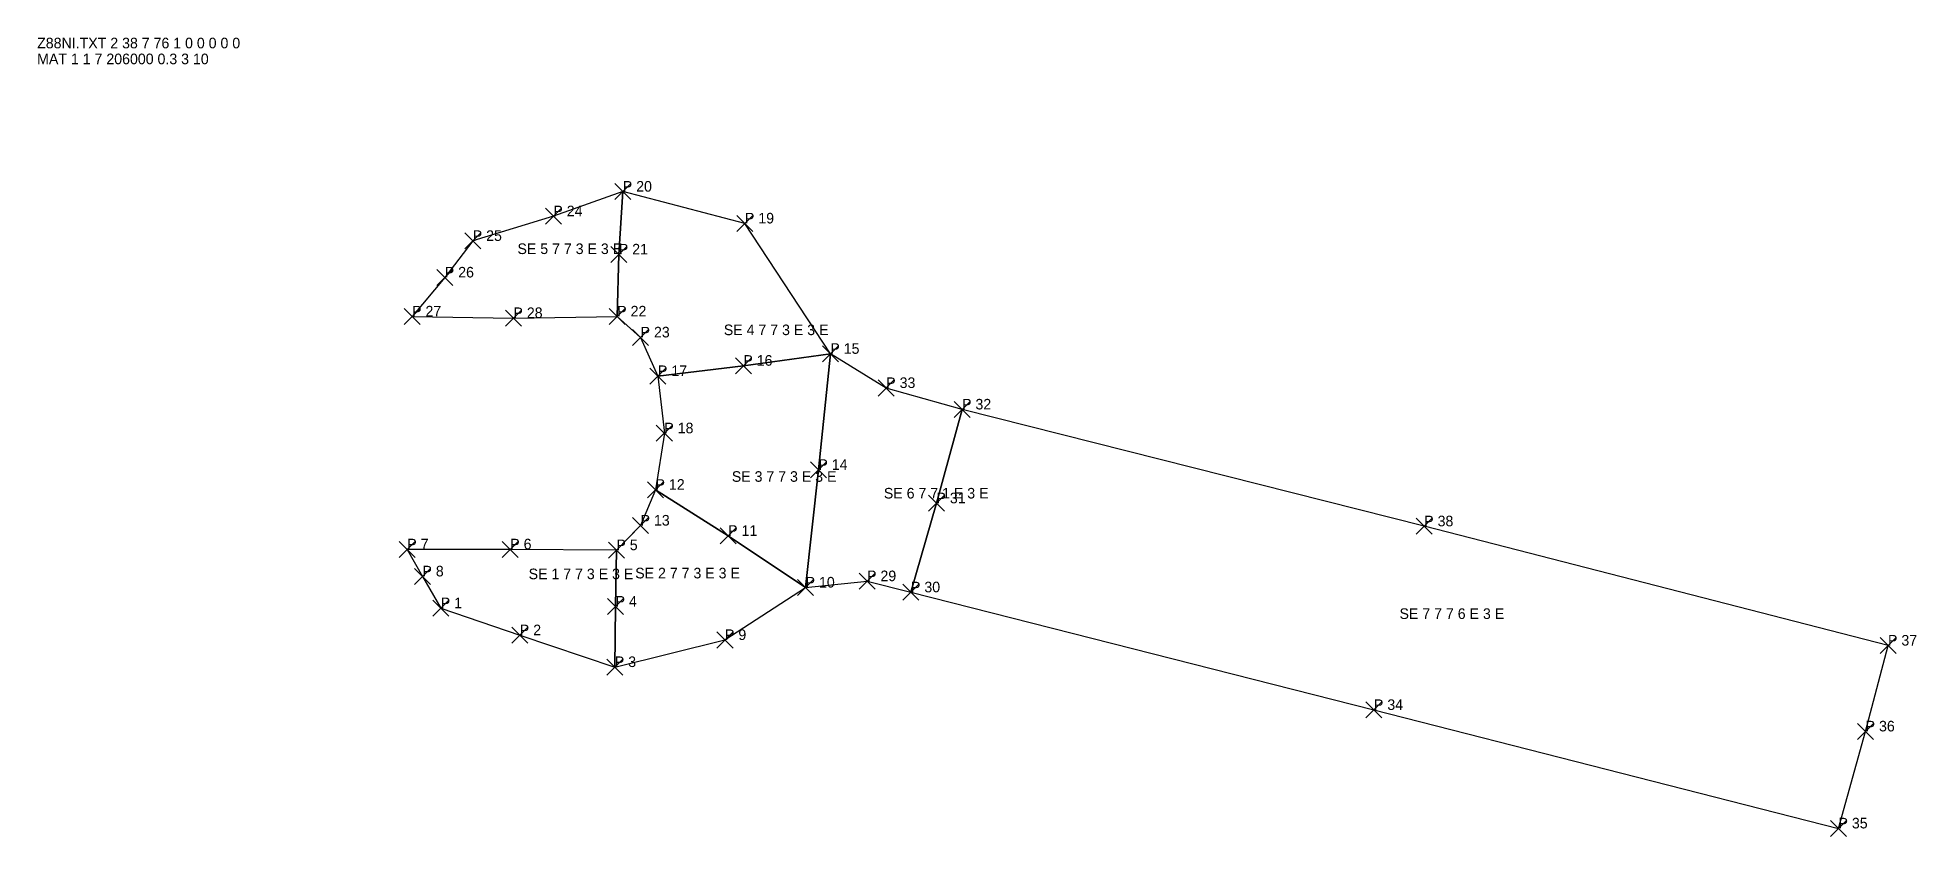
# Model space of a CAD drawing. Extents: x -28 to 206, y 4 to 103.
import ezdxf

# ---------------------------------------------------------------- set-up
doc = ezdxf.new("R2010")
doc.units = 0
doc.header["$PDMODE"] = 3
doc.header["$PDSIZE"] = -3
for name, color, linetype in [('Z88EIO', 5, 'CONTINUOUS'), ('Z88GEN', 6, 'CONTINUOUS'), ('Z88KNR', 1, 'CONTINUOUS'), ('Z88NET', 5, 'CONTINUOUS'), ('Z88PKT', 1, 'CONTINUOUS')]:
    doc.layers.add(name, color=color, linetype=linetype)

msp = doc.modelspace()

# ---------------------------------------------------------------- linework, layer by layer
at = {"layer": 'Z88NET'}
for p, q in [((44.778, 84.211), (36.102, 81.132)), ((44.778, 84.211), (44.279, 76.365)), ((44.279, 76.365), (44.778, 84.211)), ((60.036, 80.238), (44.778, 84.211)), ((36.102, 81.132), (26.029, 78.054)), ((70.707, 63.952), (60.036, 80.238)), ((26.029, 78.054), (22.539, 73.486)), ((44.279, 76.365), (44.08, 68.62)), ((44.08, 68.62), (44.279, 76.365)), ((22.539, 73.486), (18.45, 68.62)), ((18.45, 68.62), (31.115, 68.421)), ((31.115, 68.421), (44.08, 68.62)), ((44.08, 68.62), (47, 66)), ((47, 66), (49.166, 61.172)), ((70.707, 63.952), (59.837, 62.463)), ((59.837, 62.463), (70.707, 63.952)), ((69.211, 49.454), (70.707, 63.952)), ((70.707, 63.952), (69.211, 49.454)), ((77.688, 59.682), (70.707, 63.952)), ((59.837, 62.463), (49.166, 61.172)), ((49.166, 61.172), (59.837, 62.463)), ((49.166, 61.172), (49.964, 54.022)), ((87.162, 57.001), (77.688, 59.682)), ((83.971, 45.283), (87.162, 57.001)), ((87.162, 57.001), (83.971, 45.283)), ((144.905, 42.403), (87.162, 57.001)), ((49.964, 54.022), (48.867, 46.971)), ((67.616, 34.757), (69.211, 49.454)), ((69.211, 49.454), (67.616, 34.757)), ((48.867, 46.971), (47, 42.5)), ((57.942, 41.212), (48.867, 46.971)), ((48.867, 46.971), (57.942, 41.212)), ((80.78, 34.161), (83.971, 45.283)), ((83.971, 45.283), (80.78, 34.161)), ((47, 42.5), (43.98, 39.424)), ((202.847, 27.507), (144.905, 42.403)), ((67.616, 34.757), (57.942, 41.212)), ((57.942, 41.212), (67.616, 34.757)), ((30.716, 39.523), (17.851, 39.523)), ((17.851, 39.523), (19.746, 36.147)), ((43.98, 39.424), (30.716, 39.523)), ((43.88, 32.373), (43.98, 39.424)), ((43.98, 39.424), (43.88, 32.373)), ((19.746, 36.147), (22.04, 32.175)), ((67.616, 34.757), (75.295, 35.551)), ((75.295, 35.551), (80.78, 34.161)), ((57.543, 28.203), (67.616, 34.757)), ((80.78, 34.161), (138.622, 19.464)), ((22.04, 32.175), (31.913, 28.798)), ((43.781, 24.826), (43.88, 32.373)), ((43.88, 32.373), (43.781, 24.826)), ((31.913, 28.798), (43.781, 24.826)), ((43.781, 24.826), (57.543, 28.203)), ((200.054, 16.783), (202.847, 27.507)), ((138.622, 19.464), (196.664, 4.667)), ((196.664, 4.667), (200.054, 16.783))]:
    msp.add_line(p, q, dxfattribs=at)
at = {"layer": 'Z88PKT'}
for p in [(44.778, 84.211), (36.102, 81.132), (60.036, 80.238), (26.029, 78.054), (44.279, 76.365), (22.539, 73.486), (18.45, 68.62), (31.115, 68.421), (44.08, 68.62), (47, 66), (59.837, 62.463), (70.707, 63.952), (49.166, 61.172), (77.688, 59.682), (87.162, 57.001), (49.964, 54.022), (69.211, 49.454), (48.867, 46.971), (83.971, 45.283), (47, 42.5), (144.905, 42.403), (17.851, 39.523), (30.716, 39.523), (43.98, 39.424), (57.942, 41.212), (19.746, 36.147), (67.616, 34.757), (75.295, 35.551), (22.04, 32.175), (43.88, 32.373), (80.78, 34.161), (31.913, 28.798), (57.543, 28.203), (202.847, 27.507), (43.781, 24.826), (138.622, 19.464), (200.054, 16.783), (196.664, 4.667)]:
    msp.add_point(p, dxfattribs=at)

# ---------------------------------------------------------------- texts
at = {"layer": 'Z88EIO'}
for s, p in [('SE 5 7 7 3 E 3 E', (31.614, 76.415)), ('SE 4 7 7 3 E 3 E', (57.394, 66.286)), ('SE 3 7 7 3 E 3 E', (58.391, 47.965)), ('SE 6 7 7 1 E 3 E', (77.389, 45.879)), ('SE 1 7 7 3 E 3 E', (33.01, 35.8)), ('SE 2 7 7 3 E 3 E', (46.324, 35.898)), ('SE 7 7 7 6 E 3 E', (141.814, 30.834))]:
    msp.add_text(s, height=1.3227, dxfattribs=at).set_placement(p)
at = {"layer": 'Z88GEN'}
for s, p in [('Z88NI.TXT 2 38 7 76 1 0 0 0 0 0', (-28.398, 102.113)), ('MAT 1 1 7 206000 0.3 3 10', (-28.398, 100.129))]:
    msp.add_text(s, height=1.3227, dxfattribs=at).set_placement(p)
at = {"layer": 'Z88KNR'}
for s, p in [('P 20', (44.778, 84.211)), ('P 24', (36.102, 81.132)), ('P 19', (60.036, 80.238)), ('P 25', (26.029, 78.054)), ('P 21', (44.279, 76.365)), ('P 26', (22.539, 73.486)), ('P 27', (18.45, 68.62)), ('P 28', (31.115, 68.421)), ('P 22', (44.08, 68.62)), ('P 23', (47, 66)), ('P 16', (59.837, 62.463)), ('P 15', (70.707, 63.952)), ('P 17', (49.166, 61.172)), ('P 33', (77.688, 59.682)), ('P 32', (87.162, 57.001)), ('P 18', (49.964, 54.022)), ('P 14', (69.211, 49.454)), ('P 12', (48.867, 46.971)), ('P 31', (83.971, 45.283)), ('P 13', (47, 42.5)), ('P 11', (57.942, 41.212)), ('P 38', (144.905, 42.403)), ('P 7', (17.851, 39.523)), ('P 6', (30.716, 39.523)), ('P 5', (43.98, 39.424)), ('P 8', (19.746, 36.147)), ('P 10', (67.616, 34.757)), ('P 29', (75.295, 35.551)), ('P 30', (80.78, 34.161)), ('P 1', (22.04, 32.175)), ('P 4', (43.88, 32.373)), ('P 2', (31.913, 28.798)), ('P 9', (57.543, 28.203)), ('P 37', (202.847, 27.507)), ('P 3', (43.781, 24.826)), ('P 34', (138.622, 19.464)), ('P 36', (200.054, 16.783)), ('P 35', (196.664, 4.667))]:
    msp.add_text(s, height=1.3227, dxfattribs=at).set_placement(p)

doc.saveas('drawing.dxf')
